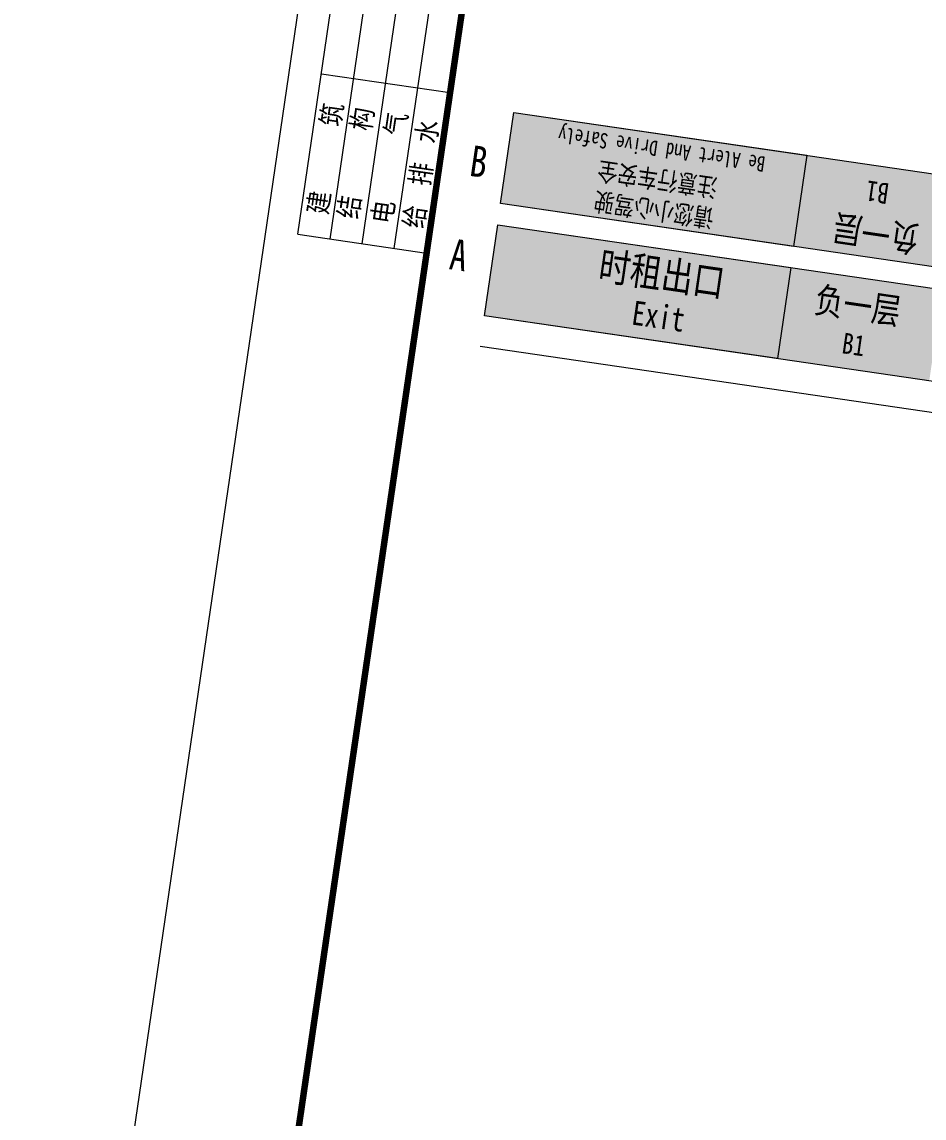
# Model space of a CAD drawing. Header units: inches. Extents: x -414268 to 632271, y -366004 to 318730.
# Drawn here: x 456189 to 490944, y 85671 to 127915 of the extents above; entities that cross this region are included whole.
import ezdxf

# ---------------------------------------------------------------- set-up
doc = ezdxf.new("R2010")
doc.units = ezdxf.units.IN
doc.header["$LTSCALE"] = 1200
doc.header["$MEASUREMENT"] = 0
doc.layers.get('0').update_dxf_attribs({"linetype": 'CONTINUOUS', "lineweight": 0})
doc.layers.add('0--灯箱--字', color=7, linetype='CONTINUOUS', lineweight=0, true_color=0xf7f7f7)
doc.layers.add('0--灯箱字(黄底黑字)', color=7, linetype='CONTINUOUS', lineweight=0)
doc.layers.add('PUB_TITLE', color=7, linetype='CONTINUOUS', lineweight=0)
doc.styles.add('-宋体', font='simsun.ttc', dxfattribs={"width": 0.8})
doc.styles.add('-黑体', font='simhei.ttf', dxfattribs={"width": 0.8})
doc.styles.add('HZ', font='txt.shx', dxfattribs={"width": 0.8, "bigfont": 'hztxt.shx'})

# ---------------------------------------------------------------- blocks, each defined once
blk = doc.blocks.new('_LABEL1')
for p, q in [((-150, 20), (-75, 20)), ((-150, 20), (-150, 0)), ((-125, 20), (-125, 0)), ((-100, 20), (-100, 0)), ((-75, 20), (-75, 0)), ((-75, 20), (-75, 0)), ((-75, 20), (0, 20)), ((-50, 20), (-50, 0)), ((-25, 20), (-25, 0)), ((0, 20), (0, 0)), ((-150, 15), (-75, 15)), ((-75, 15), (0, 15)), ((-150, 10), (-75, 10)), ((-75, 10), (0, 10)), ((-150, 5), (-75, 5)), ((-75, 5), (0, 5)), ((-150, 0), (-75, 0)), ((-75, 0), (0, 0))]:
    blk.add_line(p, q)
at = {"style": 'HZ'}
for s, p in [('建   筑', (-146.45, 15.65)), ('暖  通', (-70.35, 15.73)), ('结   构', (-146.45, 10.91)), ('电   气', (-146.45, 5.65)), ('给 排 水', (-146.45, 0.73))]:
    blk.add_text(s, height=3.509, dxfattribs=at).set_placement(p)

msp = doc.modelspace()

# ---------------------------------------------------------------- hatches: boundary and pattern name
for points in [[(486424.2, 122774.6), (475145.2, 124424.2), (474631.6, 120912.5), (485910.6, 119263)], [(485291, 114939.6), (485804.6, 118451.3), (474525.6, 120100.8), (474012, 116589.2)]]:
    msp.add_hatch(color=250).paths.add_polyline_path(points)
at = {"lineweight": 0, "ltscale": 5}
for points in [[(491763.3, 118407), (485910.6, 119263), (486424.2, 122774.6), (492276.9, 121918.7)], [(485804.6, 118451.3), (491657.3, 117595.3), (491143.7, 114083.7), (485291, 114939.6)]]:
    msp.add_hatch(color=152, dxfattribs=at).paths.add_polyline_path(points)
at = {"layer": '0--灯箱--字'}
msp.add_hatch(color=256, dxfattribs=at).paths.add_polyline_path([(476614.1, 119073), (475993.7, 118576.4), (475921.6, 118083), (476337.2, 118415.8), (476170.6, 117276.2), (476524.5, 117224.5), (476691.2, 118364), (476994.1, 117926.2), (477066.2, 118419.5)])

# ---------------------------------------------------------------- linework, layer by layer
at = {"color": 250}
for points in [[(502724.8, 116803.9), (474631.6, 120912.5), (475145.2, 124424.2), (503238.4, 120315.5), (502724.8, 116803.9)], [(485910.6, 119263), (474631.6, 120912.5), (475145.2, 124424.2), (486424.2, 122774.6), (485910.6, 119263)], [(485910.6, 119263), (474631.6, 120912.5), (475145.2, 124424.2), (486424.2, 122774.6), (485910.6, 119263)], [(474525.6, 120100.8), (502618.8, 115992.2), (502105.2, 112480.5), (474012, 116589.2), (474525.6, 120100.8)], [(474525.6, 120100.8), (485804.6, 118451.3), (485291, 114939.6), (474012, 116589.2), (474525.6, 120100.8)]]:
    msp.add_lwpolyline(points, dxfattribs=at)
at = {"color": 6}
msp.add_lwpolyline([(506601.3, 104338.1), (497373.2, 111969.8), (473839.8, 115411.6)], dxfattribs=at)
at = {"layer": 'PUB_TITLE'}
msp.add_lwpolyline([(456188.9, 55592.8), (471383.6, 159487.6), (618320.5, 137997.8), (603125.7, 34103.1)], close=True, dxfattribs=at)
at = {"layer": 'PUB_TITLE', "const_width": 250}
msp.add_lwpolyline([(462734.9, 57162.1), (601013.8, 36938.6), (615485, 135885.9), (477206.1, 156109.4)], close=True, dxfattribs=at)

# ---------------------------------------------------------------- block references
at = {"layer": 'PUB_TITLE', "xscale": 250.0000000008911, "yscale": 250.0000000008913, "zscale": 250.000000000886, "rotation": 81.67939968338457}
msp.add_blockref('_LABEL1', (477197.9, 156110.6), dxfattribs=at)

# ---------------------------------------------------------------- texts
at = {"color": 1, "style": '-黑体', "width": 0.8}
for s, p in [('B', (473385.6, 121991.1)), ('A', (472613.7, 118392.3))]:
    msp.add_text(s, height=1190.7, rotation=351.6794, dxfattribs=at).set_placement(p)
at = {"color": 6, "char_height": 800, "width": 980.2, "attachment_point": 1, "style": '-宋体'}
for insert, rotation in [((489518.2, 120889), 171.6794), ((487858.6, 115943.3), 351.6794)]:
    msp.add_mtext('{\\fSimSun|b1|i0|c134|p2;\\C256;B1}', dxfattribs=dict(at, insert=insert, rotation=rotation))
at = {"layer": '0--灯箱字(黄底黑字)', "color": 7, "true_color": 0xffffff, "style": '-宋体', "width": 0.8}
for s, height, rotation, p in [('Be Alert And Drive Safely', 591.5, 171.6794, (484855.9, 122716.1)), ('注意行车安全', 709.8, 171.6794, (483024.9, 121861.5)), ('请您小心驾驶', 709.8, 171.6794, (482888.5, 120685.3)), ('负一层', 1014, 171.6794, (490808.7, 120018.3)), ('时租出口', 1115.4, 351.6794, (478352.4, 117998.5)), ('负一层', 1014, 351.6794, (486676.7, 116726.1)), ('Exit', 929.5, 351.6794, (479644.9, 116259.9))]:
    msp.add_text(s, height=height, rotation=rotation, dxfattribs=at).set_placement(p)

doc.saveas('drawing.dxf')
